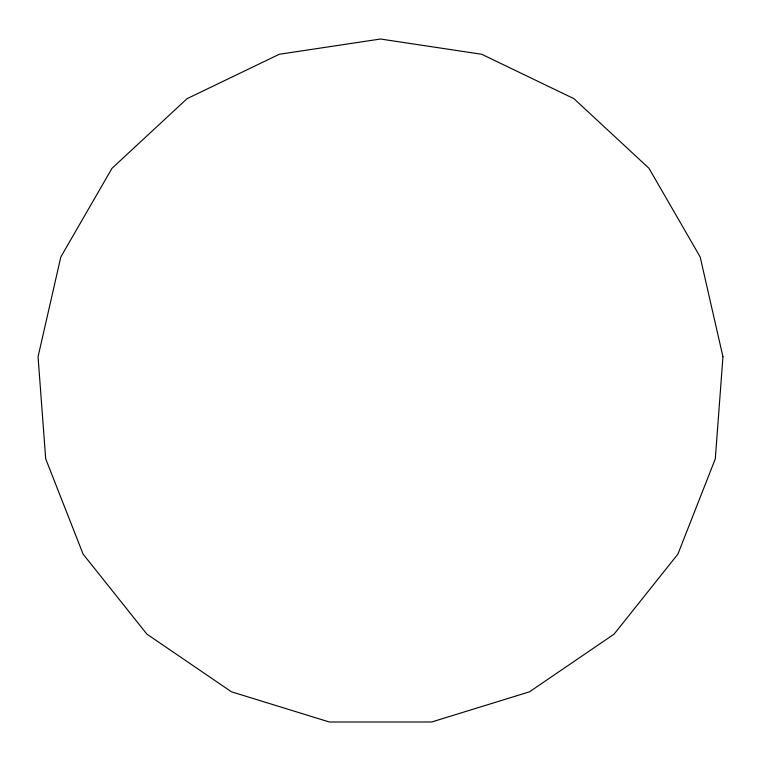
<?xml version="1.0" encoding="UTF-8"?>
<svg xmlns="http://www.w3.org/2000/svg" width="761" height="761" viewBox="0 0 761 761"><rect width="100%" height="100%" fill="white"/><g stroke="black" fill="none" stroke-linecap="round" stroke-linejoin="round"><path stroke-width="1.14" d="M722.95 356.757L715.302 458.835L677.899 554.122L614.079 634.151L529.504 691.816L431.687 721.989L329.313 721.989L231.496 691.816L146.921 634.151L83.101 554.122L45.698 458.835L38.05 356.757L60.832 256.952L112.01 168.305L187.054 98.683L279.277 54.269L380.5 39.011L481.723 54.269L573.946 98.683L648.99 168.305L700.168 256.952L722.95 356.757"/></g></svg>
